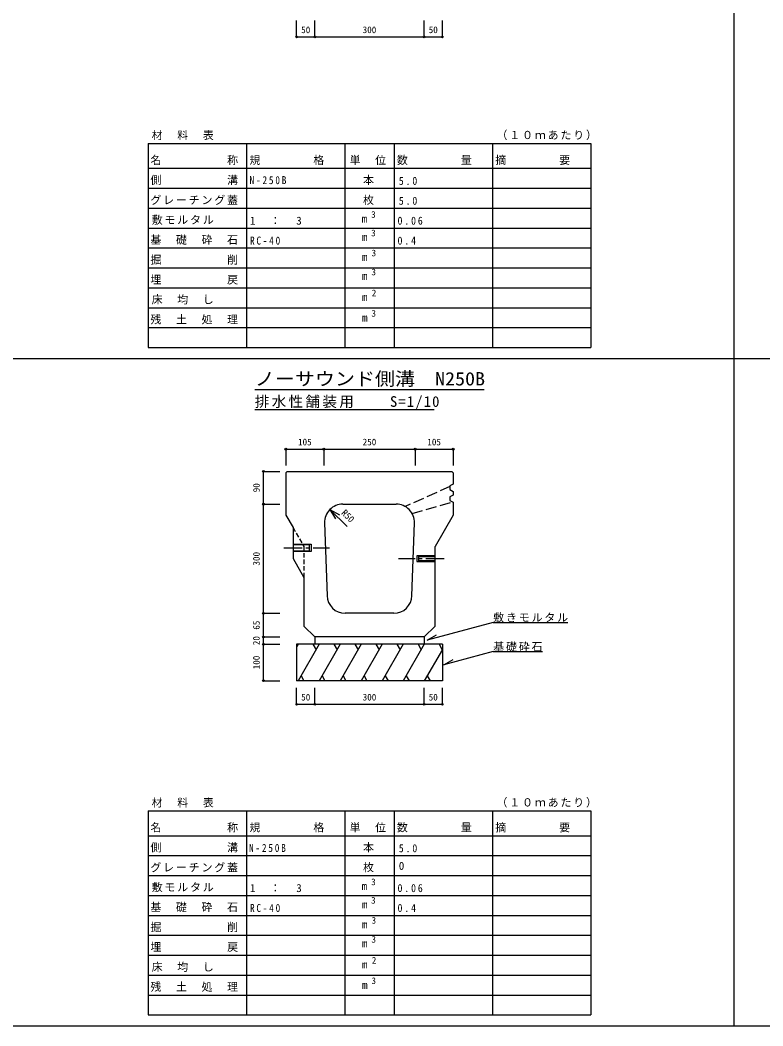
# Model space of a CAD drawing. Units: millimetres at full size, sheet at 1:10. Extents: x -4310 to 3690, y -2846 to 2854.
# Drawn here: x -2270 to -230, y -2846 to -83 of the extents above; entities that cross this region are included whole.
import ezdxf
from ezdxf.enums import TextEntityAlignment as Align

# ---------------------------------------------------------------- set-up
doc = ezdxf.new("R2010")
doc.units = ezdxf.units.MM
doc.header["$LTSCALE"] = 10
doc.header["$PDMODE"] = 32
doc.header["$PDSIZE"] = 5
for name, pattern in [('CHAIN1', [8, 5, -1, 1, -1]), ('DASHED1', [1.8, 1.2, -0.6]), ('DASHED3', [4, 3, -1]), ('DOUBLE_CHAIN2', [12.8, 9, -1, 0.6, -0.6, 0.6, -1])]:
    doc.linetypes.add(name, pattern=pattern)
doc.layers.add('0-0_通り芯', color=7, linetype='Continuous')
doc.styles.add('ＭＳ ゴシック', font='')
doc.styles.get('ＭＳ ゴシック').set_extended_font_data('MS Gothic')

msp = doc.modelspace()

# ---------------------------------------------------------------- linework, layer by layer
at = {"layer": '0-0_通り芯', "color": 2}
for p, q in [((-310.37, 2853.83), (-310.37, -2846.17)), ((-4310.37, -2846.17), (3689.63, -2846.17))]:
    msp.add_line(p, q, dxfattribs=at)
at = {"layer": '0-0_通り芯', "color": 4}
for p, q in [((-1510.37, -129.51), (-1510.37, -84.51)), ((-1460.37, -129.51), (-1460.37, -84.51)), ((-1160.37, -129.51), (-1160.37, -84.51)), ((-1110.37, -129.51), (-1110.37, -84.51)), ((-1510.37, -129.51), (-1460.37, -129.51)), ((-1460.37, -129.51), (-1160.37, -129.51)), ((-1160.37, -129.51), (-1110.37, -129.51)), ((-4310.37, -1012.84), (3689.63, -1012.84)), ((-1540.37, -1261.84), (-1540.37, -1306.84)), ((-1540.37, -1261.84), (-1435.37, -1261.84)), ((-1435.37, -1261.84), (-1435.37, -1306.84)), ((-1435.37, -1261.84), (-1185.37, -1261.84)), ((-1185.37, -1261.84), (-1185.37, -1306.84)), ((-1185.37, -1261.84), (-1080.37, -1261.84)), ((-1080.37, -1261.84), (-1080.37, -1306.84)), ((-1601.37, -1412.84), (-1601.37, -1322.84)), ((-1601.37, -1322.84), (-1556.37, -1322.84)), ((-1601.37, -1712.84), (-1601.37, -1412.84)), ((-1601.37, -1412.84), (-1556.37, -1412.84)), ((-1419.03, -1427.48), (-1393.05, -1442.48)), ((-1419.03, -1427.48), (-1404.03, -1453.47)), ((-1372.02, -1474.49), (-1419.03, -1427.48)), ((-1601.37, -1777.84), (-1601.37, -1712.84)), ((-1601.37, -1712.84), (-1556.37, -1712.84)), ((-1601.37, -1797.84), (-1601.37, -1777.84)), ((-1601.37, -1777.84), (-1556.37, -1777.84)), ((-1601.37, -1897.84), (-1601.37, -1797.84)), ((-1601.37, -1797.84), (-1556.37, -1797.84)), ((-1601.37, -1897.84), (-1556.37, -1897.84)), ((-1510.37, -1962.84), (-1510.37, -1917.84)), ((-1460.37, -1962.84), (-1460.37, -1917.84)), ((-1160.37, -1962.84), (-1160.37, -1917.84)), ((-1110.37, -1962.84), (-1110.37, -1917.84)), ((-1510.37, -1962.84), (-1460.37, -1962.84)), ((-1460.37, -1962.84), (-1160.37, -1962.84)), ((-1160.37, -1962.84), (-1110.37, -1962.84))]:
    msp.add_line(p, q, dxfattribs=at)
at = {"layer": '0-0_通り芯'}
for p, q in [((-1917.87, -421.96), (-702.87, -421.96)), ((-1917.87, -421.96), (-1917.87, -545.08)), ((-1647.87, -421.96), (-1647.87, -545.08)), ((-1377.87, -421.96), (-1377.87, -545.08)), ((-1242.87, -421.96), (-1242.87, -545.08)), ((-972.87, -421.96), (-972.87, -545.08)), ((-702.87, -421.96), (-702.87, -545.08)), ((-1917.87, -490.36), (-702.87, -490.36)), ((-1917.87, -545.08), (-702.87, -545.08)), ((-1917.87, -545.08), (-1917.87, -982.84)), ((-1647.87, -545.08), (-1647.87, -982.84)), ((-1377.87, -545.08), (-1377.87, -982.84)), ((-1242.87, -545.08), (-1242.87, -982.84)), ((-972.87, -545.08), (-972.87, -982.84)), ((-702.87, -545.08), (-702.87, -982.84)), ((-1917.87, -599.8), (-702.87, -599.8)), ((-1917.87, -654.52), (-702.87, -654.52)), ((-1917.87, -709.24), (-702.87, -709.24)), ((-1917.87, -763.96), (-702.87, -763.96)), ((-1917.87, -818.68), (-702.87, -818.68)), ((-1917.87, -873.4), (-702.87, -873.4)), ((-1917.87, -928.12), (-702.87, -928.12)), ((-1917.87, -982.84), (-702.87, -982.84)), ((-1832.37, -982.84), (-923.37, -982.84)), ((-1625.37, -1097.84), (-995.37, -1097.84)), ((-1625.37, -1152.84), (-1132.87, -1152.84)), ((-970.59, -1738.06), (-765.59, -1738.06)), ((-1460.37, -1777.84), (-1460.37, -1797.84)), ((-1160.37, -1777.84), (-1160.37, -1797.84)), ((-1510.37, -1797.84), (-1510.37, -1897.84)), ((-1110.37, -1797.84), (-1510.37, -1797.84)), ((-1506.32, -1797.84), (-1510.37, -1804.85)), ((-1448.58, -1797.84), (-1506.32, -1897.84)), ((-1465.88, -1797.84), (-1457.23, -1812.83)), ((-1390.85, -1797.84), (-1448.58, -1897.84)), ((-1408.15, -1797.84), (-1399.5, -1812.83)), ((-1333.11, -1797.84), (-1390.85, -1897.84)), ((-1350.41, -1797.84), (-1341.76, -1812.83)), ((-1275.38, -1797.84), (-1333.11, -1897.84)), ((-1292.68, -1797.84), (-1284.03, -1812.83)), ((-1217.64, -1797.84), (-1275.38, -1897.84)), ((-1234.94, -1797.84), (-1226.29, -1812.83)), ((-1159.91, -1797.84), (-1217.64, -1897.84)), ((-1177.21, -1797.84), (-1168.56, -1812.83)), ((-1110.37, -1812.03), (-1159.91, -1897.84)), ((-1119.47, -1797.84), (-1110.82, -1812.83)), ((-1110.37, -1797.84), (-1110.37, -1897.84)), ((-970.59, -1817.87), (-835.59, -1817.87)), ((-1110.37, -1897.84), (-1510.37, -1897.84)), ((-1498.4, -1884.12), (-1490.48, -1897.84)), ((-1440.66, -1884.12), (-1432.74, -1897.84)), ((-1382.93, -1884.12), (-1375.01, -1897.84)), ((-1325.19, -1884.12), (-1317.27, -1897.84)), ((-1267.46, -1884.12), (-1259.54, -1897.84)), ((-1209.72, -1884.12), (-1201.8, -1897.84)), ((-1151.99, -1884.12), (-1144.07, -1897.84)), ((-1917.87, -2255.29), (-702.87, -2255.29)), ((-1917.87, -2255.29), (-1917.87, -2378.41)), ((-1647.87, -2255.29), (-1647.87, -2378.41)), ((-1377.87, -2255.29), (-1377.87, -2378.41)), ((-1242.87, -2255.29), (-1242.87, -2378.41)), ((-972.87, -2255.29), (-972.87, -2378.41)), ((-702.87, -2255.29), (-702.87, -2378.41)), ((-1917.87, -2323.69), (-702.87, -2323.69)), ((-1917.87, -2378.41), (-702.87, -2378.41)), ((-1917.87, -2378.41), (-1917.87, -2816.17)), ((-1647.87, -2378.41), (-1647.87, -2816.17)), ((-1377.87, -2378.41), (-1377.87, -2816.17)), ((-1242.87, -2378.41), (-1242.87, -2816.17)), ((-972.87, -2378.41), (-972.87, -2816.17)), ((-702.87, -2378.41), (-702.87, -2816.17)), ((-1917.87, -2433.13), (-702.87, -2433.13)), ((-1917.87, -2487.85), (-702.87, -2487.85)), ((-1917.87, -2542.57), (-702.87, -2542.57)), ((-1917.87, -2597.29), (-702.87, -2597.29)), ((-1917.87, -2652.01), (-702.87, -2652.01)), ((-1917.87, -2706.73), (-702.87, -2706.73)), ((-1917.87, -2761.45), (-702.87, -2761.45)), ((-1917.87, -2816.17), (-702.87, -2816.17)), ((-1832.37, -2816.17), (-923.37, -2816.17))]:
    msp.add_line(p, q, dxfattribs=at)
at = {"layer": '0-0_通り芯', "color": 4, "linetype": 'DOUBLE_CHAIN2'}
msp.add_line((-4310.37, -1012.84), (3689.63, -1012.84), dxfattribs=at)
at = {"layer": '0-0_通り芯', "color": 3}
for p, q in [((-1540.37, -1326.84), (-1536.37, -1322.84)), ((-1536.37, -1322.84), (-1084.37, -1322.84)), ((-1080.37, -1326.84), (-1084.37, -1322.84)), ((-1080.37, -1326.84), (-1080.37, -1357.84)), ((-1080.37, -1377.84), (-1080.37, -1387.84)), ((-1383.67, -1412.84), (-1237.06, -1412.84)), ((-1080.37, -1442.84), (-1130.37, -1529.44)), ((-1520.37, -1477.48), (-1520.37, -1562.48)), ((-1433.64, -1464.51), (-1426.98, -1664.51)), ((-1193.75, -1664.51), (-1187.09, -1464.51)), ((-1130.37, -1747.84), (-1130.37, -1529.44)), ((-1520.37, -1562.48), (-1490.37, -1614.44)), ((-1490.37, -1614.44), (-1490.37, -1747.84)), ((-1243.73, -1712.84), (-1377, -1712.84)), ((-1460.37, -1777.84), (-1490.37, -1747.84)), ((-1160.37, -1777.84), (-1130.37, -1747.84)), ((-1160.37, -1777.84), (-1460.37, -1777.84))]:
    msp.add_line(p, q, dxfattribs=at)
at = {"layer": '0-0_通り芯', "color": 3, "linetype": 'DASHED3'}
for p, q in [((-1089.37, -1364.43), (-1212.57, -1419.45)), ((-1193.45, -1439), (-1082.46, -1406.68))]:
    msp.add_line(p, q, dxfattribs=at)
at = {"layer": '0-0_通り芯', "color": 3, "linetype": 'DASHED1'}
for p, q in [((-1520.37, -1477.48), (-1490.37, -1529.44)), ((-1490.37, -1529.44), (-1490.37, -1614.44))]:
    msp.add_line(p, q, dxfattribs=at)
at = {"layer": '0-0_通り芯', "linetype": 'CHAIN1'}
for p, q in [((-1545.37, -1532.84), (-1420.37, -1532.84)), ((-1105.37, -1562.84), (-1230.37, -1562.84))]:
    msp.add_line(p, q, dxfattribs=at)
at = {"layer": '0-0_通り芯', "color": 3}
for points in [[(-1540.37, -1326.84), (-1540.37, -1442.84), (-1520.37, -1477.48)], [(-1080.37, -1357.84), (-1089.37, -1362.84), (-1089.37, -1372.84), (-1080.37, -1377.84)], [(-1080.37, -1387.84), (-1089.37, -1392.84), (-1089.37, -1402.84), (-1080.37, -1407.84), (-1080.37, -1442.84)]]:
    msp.add_lwpolyline(points, dxfattribs=at)
at = {"layer": '0-0_通り芯'}
for points in [[(-1520.37, -1522.84), (-1470.37, -1522.84), (-1470.37, -1542.84), (-1520.37, -1542.84)], [(-1520.37, -1540.84), (-1475.37, -1540.84), (-1475.37, -1524.84), (-1520.37, -1524.84)], [(-1130.37, -1554.84), (-1180.37, -1554.84), (-1180.37, -1570.84), (-1130.37, -1570.84)], [(-1130.37, -1568.84), (-1175.37, -1568.84), (-1175.37, -1556.84), (-1130.37, -1556.84)], [(-970.59, -1738.06), (-1152.1, -1786.7), (-1126.12, -1771.7)], [(-970.59, -1817.87), (-1106.48, -1854.28), (-1080.5, -1839.28)]]:
    msp.add_lwpolyline(points, dxfattribs=at)
at = {"layer": '0-0_通り芯', "color": 3}
for centre, start, end in [((-1383.67, -1462.84), 90, 181.90915), ((-1237.06, -1462.84), 358.09085, 90), ((-1377, -1662.84), 181.90915, 270), ((-1243.73, -1662.84), 270, 358.09085)]:
    msp.add_arc(centre, 50, start, end, dxfattribs=at)
at = {"layer": '0-0_通り芯', "color": 4}
for p in [(-1510.37, -129.51), (-1460.37, -129.51), (-1160.37, -129.51), (-1110.37, -129.51), (-1540.37, -1261.84), (-1435.37, -1261.84), (-1185.37, -1261.84), (-1080.37, -1261.84), (-1601.37, -1322.84), (-1601.37, -1412.84), (-1601.37, -1712.84), (-1601.37, -1777.84), (-1601.37, -1797.84), (-1601.37, -1897.84), (-1510.37, -1962.84), (-1460.37, -1962.84), (-1160.37, -1962.84), (-1110.37, -1962.84)]:
    msp.add_point(p, dxfattribs=at)

# ---------------------------------------------------------------- texts
at = {"layer": '0-0_通り芯', "color": 4, "style": 'ＭＳ ゴシック'}
for s, p in [('50', (-1497.87, -124.51)), ('300', (-1329.12, -124.51)), ('50', (-1147.87, -124.51)), ('3', (-1305.84, -631.9)), ('3', (-1305.84, -682.52)), ('3', (-1304.67, -737.58)), ('3', (-1304.94, -789.84)), ('2', (-1304.04, -847.36)), ('3', (-1304.94, -903.45)), ('105', (-1506.62, -1256.84)), ('250', (-1329.12, -1256.84)), ('105', (-1151.62, -1256.84)), ('50', (-1497.87, -1957.84)), ('300', (-1329.12, -1957.84)), ('50', (-1147.87, -1957.84)), ('3', (-1305.84, -2465.23)), ('3', (-1305.84, -2515.85)), ('3', (-1304.67, -2570.91)), ('3', (-1304.94, -2623.17)), ('2', (-1304.04, -2680.69)), ('3', (-1304.94, -2736.78))]:
    msp.add_text(s, height=18.33, dxfattribs=at).set_placement(p, align=Align.BOTTOM_LEFT)
at = {"layer": '0-0_通り芯', "style": 'ＭＳ ゴシック'}
for s, p in [('m', (-1331.94, -646.26)), ('m', (-1331.04, -696.88)), ('m', (-1331.04, -751.6)), ('m', (-1331.04, -803.58)), ('m', (-1330.95, -861.72)), ('m', (-1330.77, -917.81)), ('0', (-1229.87, -2424.19)), ('m', (-1331.94, -2479.6)), ('m', (-1331.04, -2530.21)), ('m', (-1331.04, -2584.93)), ('m', (-1331.04, -2636.92)), ('m', (-1330.95, -2695.06)), ('m', (-1330.77, -2751.14))]:
    msp.add_text(s, height=21.99, dxfattribs=at).set_placement(p, align=Align.BOTTOM_LEFT)
at = {"layer": '0-0_通り芯', "color": 3, "style": 'ＭＳ ゴシック', "width": 1.1}
msp.add_text('ノーサウンド側溝\u3000N250B', height=36.66, dxfattribs=at).set_placement((-1625.37, -1097.84), align=Align.BOTTOM_LEFT)
at = {"layer": '0-0_通り芯', "color": 4, "style": 'ＭＳ ゴシック'}
for s, rotation, p in [('90', 90, (-1606.37, -1380.34)), ('R50', 315, (-1393.05, -1442.48)), ('300', 90, (-1606.37, -1581.59)), ('65', 90, (-1606.37, -1757.84)), ('20', 90, (-1606.37, -1800.34)), ('100', 90, (-1606.37, -1866.59))]:
    msp.add_text(s, height=18.33, rotation=rotation, dxfattribs=at).set_placement(p, align=Align.BOTTOM_LEFT)
at = {"layer": '0-0_通り芯', "attachment_point": 7, "style": 'ＭＳ ゴシック'}
for s, insert, char_height in [('\\T1.17;材\u3000料\u3000表', (-1908.37, -413.02), 21.99), ('\\T1.17;（１０ｍあたり）', (-961.61, -413.02), 21.99), ('\\T1.17;名\u3000\u3000\u3000\u3000\u3000称', (-1911.87, -481.42), 21.99), ('\\T1.17;規\u3000\u3000\u3000\u3000格', (-1640.12, -481.42), 21.99), ('\\T1.17;単\u3000位', (-1364.87, -481.42), 21.99), ('\\T1.17;数\u3000\u3000\u3000\u3000量', (-1235.12, -481.42), 21.99), ('\\T1.17;摘\u3000\u3000\u3000\u3000要', (-965.12, -481.42), 21.99), ('\\T1.17;側\u3000\u3000\u3000\u3000\u3000溝', (-1911.87, -536.14), 21.99), ('\\T1.39;\\W0.85;N-250B', (-1639.62, -534.18), 21.99), ('\\T1.17;\u3000本', (-1363.12, -536.14), 21.99), ('\\T1.38;\\W0.9;5.0', (-1229.87, -536.14), 21.99), ('\\T1.17;グレーチング蓋', (-1911.87, -590.86), 21.99), ('\\T1.17;\u3000枚', (-1363.12, -590.86), 21.99), ('\\T1.38;\\W0.9;5.0', (-1229.87, -590.86), 21.99), ('\\T1.17;敷モルタル', (-1908.37, -645.58), 21.99), ('\\T1.21;1\u3000：\u30003', (-1638.37, -645.58), 21.99), ('\\T1.38;\\W0.9;0.06', (-1233.37, -645.58), 21.99), ('\\T1.17;基\u3000礎\u3000砕\u3000石', (-1911.87, -700.3), 21.99), ('\\T1.38;\\W0.85;RC-40', (-1638.37, -700.3), 21.99), ('\\T1.38;\\W0.9;0.4', (-1233.37, -700.3), 21.99), ('\\T1.17;掘\u3000\u3000\u3000\u3000\u3000削', (-1911.87, -755.02), 21.99), ('\\T1.17;埋\u3000\u3000\u3000\u3000\u3000戻', (-1911.87, -809.74), 21.99), ('\\T1.17;床\u3000均\u3000し', (-1908.37, -864.46), 21.99), ('\\T1.17;残\u3000土\u3000処\u3000理', (-1911.87, -919.18), 21.99), ('\\T1.16;排水性舗装用\u3000\u3000S=1/10', (-1625.37, -1152.84), 29.33), ('\\T1.17;敷きモルタル', (-970.59, -1738.06), 21.99), ('\\T1.17;基礎砕石', (-970.59, -1817.87), 21.99), ('\\T1.17;材\u3000料\u3000表', (-1908.37, -2246.35), 21.99), ('\\T1.17;（１０ｍあたり）', (-961.61, -2246.35), 21.99), ('\\T1.17;名\u3000\u3000\u3000\u3000\u3000称', (-1911.87, -2314.75), 21.99), ('\\T1.17;規\u3000\u3000\u3000\u3000格', (-1640.12, -2314.75), 21.99), ('\\T1.17;単\u3000位', (-1364.87, -2314.75), 21.99), ('\\T1.17;数\u3000\u3000\u3000\u3000量', (-1235.12, -2314.75), 21.99), ('\\T1.17;摘\u3000\u3000\u3000\u3000要', (-965.12, -2314.75), 21.99), ('\\T1.17;側\u3000\u3000\u3000\u3000\u3000溝', (-1911.87, -2369.47), 21.99), ('\\T1.39;\\W0.85;N-250B', (-1641.12, -2368.68), 21.99), ('\\T1.17;\u3000本', (-1363.12, -2369.47), 21.99), ('\\T1.38;\\W0.9;5.0', (-1229.87, -2369.47), 21.99), ('\\T1.17;グレーチング蓋', (-1911.87, -2424.19), 21.99), ('\\T1.17;\u3000枚', (-1363.12, -2424.19), 21.99), ('\\T1.17;敷モルタル', (-1908.37, -2478.91), 21.99), ('\\T1.21;1\u3000：\u30003', (-1638.37, -2478.91), 21.99), ('\\T1.38;\\W0.9;0.06', (-1233.37, -2478.91), 21.99), ('\\T1.17;基\u3000礎\u3000砕\u3000石', (-1911.87, -2533.63), 21.99), ('\\T1.38;\\W0.85;RC-40', (-1638.37, -2533.63), 21.99), ('\\T1.38;\\W0.9;0.4', (-1233.37, -2533.63), 21.99), ('\\T1.17;掘\u3000\u3000\u3000\u3000\u3000削', (-1911.87, -2588.35), 21.99), ('\\T1.17;埋\u3000\u3000\u3000\u3000\u3000戻', (-1911.87, -2643.07), 21.99), ('\\T1.17;床\u3000均\u3000し', (-1908.37, -2697.79), 21.99), ('\\T1.17;残\u3000土\u3000処\u3000理', (-1911.87, -2752.51), 21.99)]:
    msp.add_mtext(s, dxfattribs=dict(at, insert=insert, char_height=char_height))

doc.saveas('drawing.dxf')
